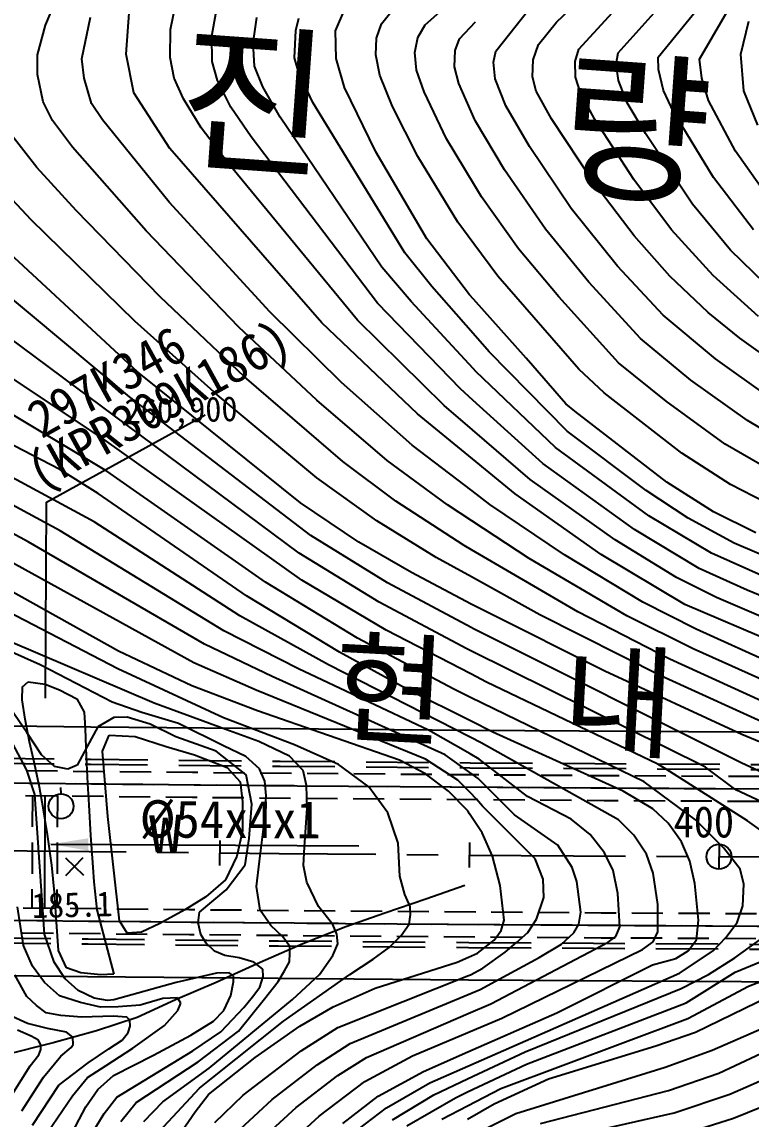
# Model space of a CAD drawing. Header units: millimetres. Extents: x 14950 to 15746, y 1103 to 1809.
# Drawn here: x 15273.9 to 15332.3, y 1444.8 to 1532.7 of the extents above; entities that cross this region are included whole.
import ezdxf
from ezdxf.enums import TextEntityAlignment as Align
from ezdxf.xclip import XClip

# ---------------------------------------------------------------- set-up
doc = ezdxf.new("R2010")
doc.units = ezdxf.units.MM
doc.header["$LTSCALE"] = 10
doc.header["$MEASUREMENT"] = 0
doc.header["$XCLIPFRAME"] = 2
for name, pattern in [('CENTER', [2, 1.25, -0.25, 0.25, -0.25]), ('DASHED', [0.75, 0.5, -0.25]), ('HIDDEN', [0.375, 0.25, -0.125])]:
    doc.linetypes.add(name, pattern=pattern)
doc.layers.add('TZ-BASE', color=253, linetype='Continuous')
doc.layers.add('TZ-CABL', color=4, linetype='Continuous')
doc.styles.add('GR', font='GulimChe.ttf')
doc.styles.add('HANA', font='GulimChe.ttf')
doc.styles.get("Standard").update_dxf_attribs({"font": 'GulimChe.ttf'})
doc.linetypes.add('ZIGZAG', pattern='A,0.0001,-0.2,[131,ltypeshp.shx,S=0.2,R=0,X=-0.2,Y=0],-0.4,[131,ltypeshp.shx,S=0.2,R=180,X=0.2,Y=0],-0.2', length=0.8001)
doc.dimstyles.get("Standard").update_dxf_attribs({"dimtxt": 0.18, "dimasz": 0.18, "dimexe": 0.18, "dimexo": 0.0625, "dimgap": 0.09, "dimtad": 0, "dimtih": 1, "dimtoh": 1, "dimdec": 4, "dimzin": 0, "dimdsep": 46, "dimtxsty": 'Standard', "dimcen": 0.09, "dimadec": 0, "dimazin": 0, "dimtfac": 1, "dimtdec": 4, "dimtofl": 0, "dimtmove": 0, "dimatfit": 3, "dimfxl": 0, "dimtolj": 1, "dimtzin": 0, "dimarcsym": 0})

# ---------------------------------------------------------------- blocks, each defined once
blk = doc.blocks.new('JD-DGDG5SGS')
at = {"layer": 'TZ-BASE'}
for p, q in [((288.709, 58.93, 0.104), (303.935, 75.488, 0.104)), ((286.926, 61.092, -0.896), (297.622, 71.314, -0.896)), ((276.395, 60.873, -3.896), (280.47, 64.491, -3.896)), ((298.376, 58.121, 3.104), (302.179, 64.655, 3.104)), ((291.871, 58.644, 1.104), (296.649, 63.954, 1.104)), ((245.981, 60.859, -12.896), (246.942, 63.136, -12.896)), ((256.007, 60.497, -9.896), (256.433, 62.588, -9.896)), ((252.458, 58.531, -10.896), (252.715, 62.189, -10.896)), ((259.31, 59.969, -8.896), (259.655, 61.908, -8.896)), ((269.209, 60.387, -5.896), (269.953, 62.136, -5.896)), ((272.893, 60.95, -4.896), (273.975, 62.284, -4.896)), ((282.052, 58.763, -1.896), (284.693, 62.104, -1.896)), ((295.068, 58.292, 2.104), (298.142, 62.06, 2.104)), ((245.345, 58.48, -12.896), (245.981, 60.859, -12.896)), ((248.9, 58.16, -11.896), (249.598, 61.485, -11.896)), ((262.614, 59.412, -7.896), (262.926, 61.468, -7.896)), ((266.045, 60.412, -6.896), (266.275, 61.401, -6.896)), ((272.504, 59.797, -4.896), (272.893, 60.95, -4.896)), ((275.803, 59.869, -3.896), (276.395, 60.873, -3.896)), ((279.153, 59.757, -2.896), (280.444, 61.107, -2.896)), ((285.488, 59.31, -0.896), (286.926, 61.092, -0.896)), ((301.686, 58.533, 4.104), (302.317, 61.158, 4.104)), ((255.97, 58.259, -9.896), (256.007, 60.497, -9.896)), ((259.329, 57.946, -8.896), (259.31, 59.969, -8.896)), ((265.943, 58.24, -6.896), (266.045, 60.412, -6.896)), ((269.264, 58.185, -5.896), (269.209, 60.387, -5.896)), ((272.444, 58.459, -4.896), (272.504, 59.797, -4.896)), ((275.582, 58.668, -3.896), (275.803, 59.869, -3.896)), ((262.736, 57.57, -7.896), (262.614, 59.412, -7.896)), ((278.798, 58.812, -2.896), (279.153, 59.757, -2.896)), ((285.061, 58.064, -0.896), (285.488, 59.31, -0.896)), ((288.412, 57.925, 0.104), (288.709, 58.93, 0.104)), ((245.346, 56.887, -12.896), (245.345, 58.48, -12.896)), ((249.095, 56.599, -11.896), (248.9, 58.16, -11.896)), ((253.057, 55.415, -10.896), (252.458, 58.531, -10.896)), ((256.307, 56.603, -9.896), (255.97, 58.259, -9.896)), ((266.283, 57.042, -6.896), (265.943, 58.24, -6.896)), ((269.951, 55.842, -5.896), (269.264, 58.185, -5.896)), ((272.762, 56.837, -4.896), (272.444, 58.459, -4.896)), ((275.709, 57.235, -3.896), (275.582, 58.668, -3.896)), ((278.745, 57.508, -2.896), (278.798, 58.812, -2.896)), ((281.887, 57.89, -1.896), (282.052, 58.763, -1.896)), ((285.002, 56.717, -0.896), (285.061, 58.064, -0.896)), ((291.715, 57.733, 1.104), (291.871, 58.644, 1.104)), ((295.088, 57.297, 2.104), (295.068, 58.292, 2.104)), ((298.553, 56.598, 3.104), (298.376, 58.121, 3.104)), ((301.933, 55.583, 4.104), (301.686, 58.533, 4.104)), ((259.763, 56.403, -8.896), (259.329, 57.946, -8.896)), ((263.387, 55.913, -7.896), (262.736, 57.57, -7.896)), ((276.31, 55.518, -3.896), (275.709, 57.235, -3.896)), ((279.097, 56.166, -2.896), (278.745, 57.508, -2.896)), ((282.007, 56.545, -1.896), (281.887, 57.89, -1.896)), ((288.445, 56.688, 0.104), (288.412, 57.925, 0.104)), ((291.887, 56.403, 1.104), (291.715, 57.733, 1.104)), ((295.494, 55.604, 2.104), (295.088, 57.297, 2.104)), ((245.803, 54.699, -12.896), (245.346, 56.887, -12.896)), ((249.683, 54.574, -11.896), (249.095, 56.599, -11.896)), ((257.033, 54.934, -9.896), (256.307, 56.603, -9.896)), ((260.842, 54.285, -8.896), (259.763, 56.403, -8.896)), ((267.394, 54.658, -6.896), (266.283, 57.042, -6.896)), ((273.785, 54.32, -4.896), (272.762, 56.837, -4.896)), ((282.856, 54.394, -1.896), (282.007, 56.545, -1.896)), ((285.303, 55.557, -0.896), (285.002, 56.717, -0.896)), ((288.849, 55.42, 0.104), (288.445, 56.688, 0.104)), ((292.593, 54.622, 1.104), (291.887, 56.403, 1.104)), ((299.1, 54.813, 3.104), (298.553, 56.598, 3.104)), ((255.951, 50.965, -10.896), (253.057, 55.415, -10.896)), ((264.789, 53.476, -7.896), (263.387, 55.913, -7.896)), ((272.439, 50.711, -5.896), (269.951, 55.842, -5.896)), ((278.118, 51.749, -3.896), (276.31, 55.518, -3.896)), ((280.385, 53.275, -2.896), (279.097, 56.166, -2.896)), ((286.521, 53.355, -0.896), (285.303, 55.557, -0.896)), ((289.986, 53.303, 0.104), (288.849, 55.42, 0.104)), ((296.305, 53.914, 2.104), (295.494, 55.604, 2.104)), ((303.045, 52.828, 4.104), (301.933, 55.583, 4.104)), ((246.535, 53.201, -12.896), (245.803, 54.699, -12.896)), ((250.559, 53.276, -11.896), (249.683, 54.574, -11.896)), ((258.45, 52.615, -9.896), (257.033, 54.934, -9.896)), ((274.764, 42.62, -6.896), (267.394, 54.658, -6.896)), ((294.042, 52.171, 1.104), (292.593, 54.622, 1.104)), ((301.253, 50.752, 3.104), (299.1, 54.813, 3.104)), ((262.466, 51.91, -8.896), (260.842, 54.285, -8.896)), ((275.817, 50.315, -4.896), (273.785, 54.32, -4.896)), ((284.762, 51.126, -1.896), (282.856, 54.394, -1.896)), ((299.499, 48.637, 2.104), (296.305, 53.914, 2.104)), ((248.161, 51.072, -12.896), (246.535, 53.201, -12.896)), ((255.897, 46.673, -11.896), (250.559, 53.276, -11.896)), ((272.942, 41.462, -7.896), (264.789, 53.476, -7.896)), ((280.436, 53.16, -2.896), (280.385, 53.275, -2.896)), ((282.748, 49.245, -2.896), (280.436, 53.16, -2.896)), ((289.9, 48.205, -0.896), (286.521, 53.355, -0.896)), ((293.105, 48.478, 0.104), (289.986, 53.303, 0.104)), ((245.296, 49.433, -13.896), (243.219, 52.119, -13.896)), ((260.615, 49.799, -9.896), (258.45, 52.615, -9.896)), ((272.584, 38.577, -8.896), (262.466, 51.91, -8.896)), ((297.817, 46.499, 1.104), (294.042, 52.171, 1.104)), ((254.049, 44.362, -12.896), (248.161, 51.072, -12.896)), ((280.345, 48.041, -3.896), (278.118, 51.749, -3.896)), ((288.11, 46.17, -1.896), (284.762, 51.126, -1.896)), ((268.125, 37.006, -10.896), (255.951, 50.965, -10.896)), ((276.547, 43.733, -5.896), (272.439, 50.711, -5.896)), ((279.008, 45.076, -4.896), (275.817, 50.315, -4.896)), ((304.647, 45.927, 3.104), (301.253, 50.752, 3.104)), ((248.443, 45.995, -13.896), (245.296, 49.433, -13.896)), ((270.982, 37.201, -9.896), (260.615, 49.799, -9.896)), ((286.036, 44.495, -2.896), (282.748, 49.245, -2.896)), ((296.136, 44.451, 0.104), (293.105, 48.478, 0.104)), ((302.698, 44.441, 2.104), (299.499, 48.637, 2.104)), ((244.827, 45.252, -14.896), (242.173, 48.087, -14.896)), ((280.911, 47.099, -3.896), (280.345, 48.041, -3.896)), ((293.136, 43.958, -0.896), (289.9, 48.205, -0.896)), ((263.956, 37.876, -11.896), (255.897, 46.673, -11.896)), ((283.87, 42.94, -3.896), (280.911, 47.099, -3.896)), ((255.167, 39.088, -13.896), (248.443, 45.995, -13.896)), ((291.822, 41.541, -1.896), (288.11, 46.17, -1.896)), ((300.865, 42.825, 1.104), (297.817, 46.499, 1.104)), ((253.358, 33.069, -15.896), (240.086, 45.355, -15.896)), ((253.15, 37.14, -14.896), (244.827, 45.252, -14.896)), ((280.31, 43.322, -4.896), (279.008, 45.076, -4.896)), ((261.481, 36.66, -12.896), (254.049, 44.362, -12.896)), ((289.504, 40.258, -2.896), (286.036, 44.495, -2.896)), ((295.996, 40.736, -0.896), (293.136, 43.958, -0.896)), ((299.467, 40.785, 0.104), (296.136, 44.451, 0.104)), ((279.963, 39.254, -5.896), (276.547, 43.733, -5.896)), ((282.234, 40.73, -4.896), (280.31, 43.322, -4.896)), ((252.713, 31.062, -16.896), (238.7, 42.774, -16.896)), ((276.927, 39.914, -6.896), (274.764, 42.62, -6.896)), ((287.099, 39.072, -3.896), (283.87, 42.94, -3.896)), ((304.547, 39.235, 1.104), (300.865, 42.825, 1.104)), ((275.274, 38.706, -7.896), (272.942, 41.462, -7.896)), ((295.478, 37.623, -1.896), (291.822, 41.541, -1.896)), ((266.302, 18.546, -17.896), (235.883, 41.171, -17.896)), ((288.715, 33.293, -4.896), (282.234, 40.73, -4.896)), ((299.063, 37.828, -0.896), (295.996, 40.736, -0.896)), ((303.095, 37.499, 0.104), (299.467, 40.785, 0.104)), ((280.255, 36.134, -6.896), (276.927, 39.914, -6.896)), ((293.65, 35.749, -2.896), (289.504, 40.258, -2.896)), ((250.72, 27.635, -18.896), (232.933, 39.463, -18.896)), ((261.933, 32.683, -13.896), (255.167, 39.088, -13.896)), ((280.234, 33.352, -7.896), (275.274, 38.706, -7.896)), ((280.276, 38.903, -5.896), (279.963, 39.254, -5.896)), ((284.496, 34.174, -5.896), (280.276, 38.903, -5.896)), ((291.902, 33.804, -3.896), (287.099, 39.072, -3.896)), ((269.703, 32.226, -11.896), (263.956, 37.876, -11.896)), ((279.241, 31.698, -8.896), (272.584, 38.577, -8.896)), ((301.609, 35.779, -0.896), (299.063, 37.828, -0.896)), ((250.91, 25.119, -19.896), (230.161, 37.514, -19.896)), ((259.731, 31.228, -14.896), (253.15, 37.14, -14.896)), ((275.786, 29.718, -10.896), (268.125, 37.006, -10.896)), ((277.926, 30.383, -9.896), (270.982, 37.201, -9.896)), ((299.655, 34.103, -1.896), (295.478, 37.623, -1.896)), ((247.135, 25.256, -20.896), (226.134, 36.116, -20.896)), ((267.716, 30.791, -12.896), (261.481, 36.66, -12.896)), ((281.532, 34.685, -6.896), (280.255, 36.134, -6.896)), ((297.692, 32.404, -2.896), (293.65, 35.749, -2.896)), ((304.504, 33.716, -0.896), (301.609, 35.779, -0.896)), ((249.885, 21.045, -21.896), (224.286, 34.911, -21.896)), ((287.783, 28.329, -6.896), (281.532, 34.685, -6.896)), ((287.681, 30.505, -5.896), (284.496, 34.174, -5.896)), ((295.698, 30.728, -3.896), (291.902, 33.804, -3.896)), ((303.861, 31.12, -1.896), (299.655, 34.103, -1.896)), ((247.172, 20.331, -22.896), (223.184, 33.312, -22.896)), ((266.408, 22.573, -15.896), (253.358, 33.069, -15.896)), ((269.804, 25.884, -13.896), (261.933, 32.683, -13.896)), ((280.466, 33.102, -7.896), (280.234, 33.352, -7.896)), ((286.834, 27.007, -7.896), (280.466, 33.102, -7.896)), ((290.741, 31.384, -4.896), (288.715, 33.293, -4.896)), ((244.599, 19.443, -23.896), (221.314, 32.132, -23.896)), ((275.37, 27.208, -11.896), (269.703, 32.226, -11.896)), ((280.215, 30.815, -8.896), (279.241, 31.698, -8.896)), ((302.214, 29.161, -2.896), (297.692, 32.404, -2.896)), ((257.874, 9.755, -24.896), (219.546, 30.9, -24.896)), ((267.234, 19.969, -16.896), (252.713, 31.062, -16.896)), ((267.723, 24.585, -14.896), (259.731, 31.228, -14.896)), ((273.348, 25.974, -12.896), (267.716, 30.791, -12.896)), ((285.825, 25.73, -8.896), (280.215, 30.815, -8.896)), ((296.973, 26.556, -4.896), (290.741, 31.384, -4.896)), ((280.197, 28.428, -9.896), (277.926, 30.383, -9.896)), ((288.385, 29.919, -5.896), (287.681, 30.505, -5.896)), ((295.774, 24.233, -5.896), (288.385, 29.919, -5.896)), ((300.436, 27.285, -3.896), (295.698, 30.728, -3.896)), ((280.18, 26.111, -10.896), (275.786, 29.718, -10.896)), ((306.886, 26.406, -2.896), (302.214, 29.161, -2.896)), ((284.816, 24.453, -9.896), (280.197, 28.428, -9.896)), ((294.106, 23.56, -6.896), (287.783, 28.329, -6.896)), ((251.822, 10.694, -25.896), (221.056, 27.881, -25.896)), ((266.526, 16.392, -18.896), (250.72, 27.635, -18.896)), ((304.855, 24.706, -3.896), (300.436, 27.285, -3.896)), ((280.16, 23.546, -11.896), (275.37, 27.208, -11.896)), ((294.324, 21.529, -7.896), (286.834, 27.007, -7.896)), ((300.866, 24.042, -4.896), (296.973, 26.556, -4.896)), ((274.064, 22.703, -13.896), (269.804, 25.884, -13.896)), ((278.191, 22.41, -12.896), (273.348, 25.974, -12.896)), ((283.599, 23.303, -10.896), (280.18, 26.111, -10.896)), ((293.175, 20.437, -8.896), (285.825, 25.73, -8.896)), ((250.196, 23.314, -20.896), (247.135, 25.256, -20.896)), ((263.598, 16.228, -19.896), (250.91, 25.119, -19.896)), ((272.522, 21.126, -14.896), (267.723, 24.585, -14.896)), ((291.619, 19.609, -9.896), (284.816, 24.453, -9.896)), ((299.5, 21.851, -5.896), (295.774, 24.233, -5.896)), ((304.83, 21.999, -4.896), (300.866, 24.042, -4.896)), ((262.096, 15.133, -20.896), (250.196, 23.314, -20.896)), ((281.593, 22.45, -11.896), (280.16, 23.546, -11.896)), ((290.503, 18.431, -10.896), (283.599, 23.303, -10.896)), ((297.467, 21.359, -6.896), (294.106, 23.56, -6.896)), ((271.1, 19.414, -15.896), (266.408, 22.573, -15.896)), ((279.531, 19.145, -13.896), (274.064, 22.703, -13.896)), ((280.142, 21.13, -12.896), (278.191, 22.41, -12.896)), ((287.551, 18.419, -11.896), (281.593, 22.45, -11.896)), ((277.293, 18.194, -14.896), (272.522, 21.126, -14.896)), ((284.743, 18.111, -12.896), (280.142, 21.13, -12.896)), ((299.331, 18.535, -7.896), (294.324, 21.529, -7.896)), ((301.155, 19.343, -6.896), (297.467, 21.359, -6.896)), ((302.879, 20.169, -5.896), (299.5, 21.851, -5.896)), ((260.285, 12.33, -22.896), (247.172, 20.331, -22.896)), ((261.558, 13.533, -21.896), (249.885, 21.045, -21.896)), ((298.36, 17.322, -8.896), (293.175, 20.437, -8.896)), ((258.727, 11.239, -23.896), (244.599, 19.443, -23.896)), ((273.384, 16.165, -16.896), (267.234, 19.969, -16.896)), ((275.3, 17, -15.896), (271.1, 19.414, -15.896)), ((296.527, 16.605, -9.896), (291.619, 19.609, -9.896)), ((305.738, 17.39, -6.896), (301.155, 19.343, -6.896)), ((272.71, 14.616, -17.896), (266.302, 18.546, -17.896)), ((280.124, 18.801, -13.896), (279.531, 19.145, -13.896)), ((288.637, 13.855, -13.896), (280.124, 18.801, -13.896)), ((303.831, 16.529, -7.896), (299.331, 18.535, -7.896)), ((280.108, 16.635, -14.896), (277.293, 18.194, -14.896)), ((292.56, 13.528, -12.896), (284.743, 18.111, -12.896)), ((293.844, 14.612, -11.896), (287.551, 18.419, -11.896)), ((297.213, 14.423, -10.896), (290.503, 18.431, -10.896)), ((280.092, 14.469, -15.896), (275.3, 17, -15.896)), ((302.201, 15.576, -8.896), (298.36, 17.322, -8.896)), ((270.982, 11.732, -19.896), (263.598, 16.228, -19.896)), ((273.272, 12.386, -18.896), (266.526, 16.392, -18.896)), ((280.077, 12.592, -16.896), (273.384, 16.165, -16.896)), ((285.579, 13.606, -14.896), (280.108, 16.635, -14.896)), ((299.736, 14.996, -9.896), (296.527, 16.605, -9.896)), ((269.528, 10.602, -20.896), (262.096, 15.133, -20.896)), ((316.782, 7.676, -9.896), (299.736, 14.996, -9.896)), ((318.366, 8.813, -8.896), (302.201, 15.576, -8.896)), ((279.73, 10.88, -17.896), (272.71, 14.616, -17.896)), ((281.197, 13.885, -15.896), (280.092, 14.469, -15.896)), ((298.098, 12.444, -11.896), (293.844, 14.612, -11.896)), ((307.234, 10.15, -10.896), (297.213, 14.423, -10.896)), ((251.782, 9.288, -26.896), (242.951, 13.872, -26.896)), ((268.657, 9.608, -21.896), (261.558, 13.533, -21.896)), ((290.803, 9.101, -15.896), (281.197, 13.885, -15.896)), ((295.336, 8.682, -14.896), (285.579, 13.606, -14.896)), ((296, 10.055, -13.896), (288.637, 13.855, -13.896)), ((297.867, 10.873, -12.896), (292.56, 13.528, -12.896)), ((266.242, 9.275, -22.896), (260.285, 12.33, -22.896)), ((280.049, 8.869, -18.896), (273.272, 12.386, -18.896)), ((280.261, 12.494, -16.896), (280.077, 12.592, -16.896)), ((301.709, 1.755, -16.896), (280.261, 12.494, -16.896)), ((316.213, 4.253, -11.896), (298.098, 12.444, -11.896)), ((254.697, 6.515, -27.896), (243.189, 11.447, -27.896)), ((278.705, 7.637, -19.896), (270.982, 11.732, -19.896)), ((245.547, 9.608, -28.896), (241.649, 11.35, -28.896)), ((257.717, 7.918, -25.896), (251.822, 10.694, -25.896)), ((264.14, 8.654, -23.896), (258.727, 11.239, -23.896)), ((275.08, 7.571, -20.896), (269.528, 10.602, -20.896)), ((280.063, 10.715, -17.896), (279.73, 10.88, -17.896)), ((298.867, 1.393, -17.896), (280.063, 10.715, -17.896)), ((315.796, 2.815, -12.896), (297.867, 10.873, -12.896)), ((262.869, 7.57, -24.896), (257.874, 9.755, -24.896)), ((316.632, 0.636, -13.896), (296, 10.055, -13.896)), ((251.315, 6.609, -28.896), (245.547, 9.608, -28.896)), ((260.241, 5.348, -26.896), (251.782, 9.288, -26.896)), ((276.665, 4.372, -22.896), (266.242, 9.275, -22.896)), ((280.011, 3.808, -21.896), (268.657, 9.608, -21.896)), ((281.315, 8.212, -18.896), (280.049, 8.869, -18.896)), ((301.78, 4.015, -15.896), (290.803, 9.101, -15.896)), ((244.154, 7.837, -30.723), (244.609, 8.246, -30.723)), ((244.609, 8.246, -30.723), (245.947, 8.037, -30.723)), ((245.947, 8.037, -30.723), (247.111, 7.593, -30.723)), ((262.968, 5.898, -25.896), (257.717, 7.918, -25.896)), ((278.007, 2.379, -23.896), (264.14, 8.654, -23.896)), ((295.04, 1.645, -18.896), (281.315, 8.212, -18.896)), ((316.215, -0.83, -14.896), (295.336, 8.682, -14.896)), ((244.12, 6.788, -30.723), (244.154, 7.837, -30.723)), ((247.111, 7.593, -30.723), (248.507, 6.885, -30.723)), ((276.438, 2.041, -24.896), (262.869, 7.57, -24.896)), ((280.021, 5.104, -20.896), (275.08, 7.571, -20.896)), ((280.035, 6.991, -19.896), (278.705, 7.637, -19.896)), ((244.346, 5.252, -30.723), (244.12, 6.788, -30.723)), ((248.507, 6.885, -30.723), (249.097, 5.797, -30.723)), ((253.707, 5.779, -28.896), (251.315, 6.609, -28.896)), ((260.442, 4.404, -27.896), (254.697, 6.515, -27.896)), ((293.947, 0.227, -19.896), (280.035, 6.991, -19.896)), ((244.496, 4.187, -29.896), (243.204, 6.052, -29.896)), ((249.097, 5.797, -30.723), (249.166, 4.487, -30.723)), ((251.464, 5.367, -29.896), (250.178, 4.624, -29.896)), ((252.531, 5.394, -29.896), (251.464, 5.367, -29.896)), ((254.383, 4.847, -29.896), (252.531, 5.394, -29.896)), ((256.635, 4.903, -28.896), (253.707, 5.779, -28.896)), ((265.929, 3.176, -26.896), (260.241, 5.348, -26.896)), ((274.345, 1.971, -25.896), (262.968, 5.898, -25.896)), ((244.692, 3.417, -30.723), (244.346, 5.252, -30.723)), ((249.166, 4.487, -30.723), (249.239, 2.22, -30.723)), ((250.178, 4.624, -29.896), (249.327, 3.061, -29.896)), ((256.424, 3.83, -29.896), (254.383, 4.847, -29.896)), ((260.238, 3.095, -28.896), (256.635, 4.903, -28.896)), ((263.075, 3.461, -27.896), (260.442, 4.404, -27.896)), ((281.83, 4.2, -20.896), (280.021, 5.104, -20.896)), ((244.481, 1.146, -30.896), (242.884, 4.174, -30.896)), ((245.667, 2.378, -29.896), (244.496, 4.187, -29.896)), ((250.563, 2.692, -31.423), (251.082, 3.965, -31.423)), ((251.082, 3.965, -31.423), (253.16, 3.841, -31.423)), ((253.16, 3.841, -31.423), (255.658, 3.061, -31.423)), ((259.653, 2.676, -29.896), (256.424, 3.83, -29.896)), ((280.001, 2.458, -22.896), (276.665, 4.372, -22.896)), ((280.889, 3.359, -21.896), (280.011, 3.808, -21.896)), ((292.262, -0.515, -20.896), (281.83, 4.2, -20.896)), ((315.001, -1.582, -15.896), (301.78, 4.015, -15.896)), ((245.096, 1.691, -30.723), (244.692, 3.417, -30.723)), ((249.327, 3.061, -29.896), (248.534, 1.56, -29.896)), ((250.981, -2.553, -31.423), (250.563, 2.692, -31.423)), ((255.658, 3.061, -31.423), (257.92, 2.379, -31.423)), ((262.056, 0.773, -29.896), (259.653, 2.676, -29.896)), ((262.038, 2.25, -28.896), (260.238, 3.095, -28.896)), ((265.536, 2.277, -27.896), (263.075, 3.461, -27.896)), ((269.466, 1.604, -26.896), (265.929, 3.176, -26.896)), ((291.896, -2.825, -21.896), (280.889, 3.359, -21.896)), ((246.698, 1.455, -29.896), (245.667, 2.378, -29.896)), ((249.239, 2.22, -30.723), (249.355, 0.098, -30.723)), ((257.92, 2.379, -31.423), (260.54, 1.373, -31.423)), ((263.129, 1.269, -28.896), (262.038, 2.25, -28.896)), ((266.632, 1.119, -27.896), (265.536, 2.277, -27.896)), ((276.437, 0.85, -25.896), (274.345, 1.971, -25.896)), ((279.02, 0.344, -24.896), (276.438, 2.041, -24.896)), ((279.989, 0.965, -23.896), (278.007, 2.379, -23.896)), ((280.718, 2.046, -22.896), (280.001, 2.458, -22.896)), ((284.602, -0.956, -22.896), (280.718, 2.046, -22.896)), ((245.122, -0.806, -30.896), (244.481, 1.146, -30.896)), ((245.495, -0.201, -30.723), (245.096, 1.691, -30.723)), ((247.771, 1.244, -29.896), (246.698, 1.455, -29.896)), ((248.534, 1.56, -29.896), (247.771, 1.244, -29.896)), ((260.54, 1.373, -31.423), (261.571, 0.215, -31.423)), ((263.569, 0.272, -28.896), (263.129, 1.269, -28.896)), ((266.898, -0.061, -27.896), (266.632, 1.119, -27.896)), ((271.883, -0.174, -26.896), (269.466, 1.604, -26.896)), ((280.651, 0.493, -23.896), (279.989, 0.965, -23.896)), ((295.704, 1.228, -18.896), (295.04, 1.645, -18.896)), ((302.225, -2.89, -18.896), (295.704, 1.228, -18.896)), ((301.282, -0.426, -17.896), (298.867, 1.393, -17.896)), ((311.922, -2.979, -16.896), (301.709, 1.755, -16.896)), ((249.355, 0.098, -30.723), (249.464, -1.619, -30.723)), ((261.571, 0.215, -31.423), (261.776, -1.375, -31.423)), ((262.507, -1.571, -29.896), (262.056, 0.773, -29.896)), ((263.658, -0.912, -28.896), (263.569, 0.272, -28.896)), ((278.279, -0.539, -25.896), (276.437, 0.85, -25.896)), ((279.977, -0.617, -24.896), (279.02, 0.344, -24.896)), ((283.558, -2.417, -23.896), (280.651, 0.493, -23.896)), ((298.056, -2.81, -19.896), (293.947, 0.227, -19.896)), ((245.897, -11.983, -30.896), (245.122, -0.806, -30.896)), ((245.81, -1.851, -30.723), (245.495, -0.201, -30.723)), ((247.196, -0.24, -47.568), (247.209, -0.739, -47.568)), ((266.944, -1.897, -27.896), (266.898, -0.061, -27.896)), ((273.417, -2.271, -26.896), (271.883, -0.174, -26.896)), ((279.816, -2.111, -25.896), (278.279, -0.539, -25.896)), ((280.526, -1.168, -24.896), (279.977, -0.617, -24.896)), ((294.631, -1.935, -20.896), (292.262, -0.515, -20.896)), ((307.922, -3.511, -17.896), (301.282, -0.426, -17.896)), ((249.464, -1.619, -30.723), (249.587, -4.073, -30.723)), ((261.776, -1.375, -31.423), (261.756, -3.695, -31.423)), ((262.313, -4.323, -29.896), (262.507, -1.571, -29.896)), ((263.579, -2.514, -28.896), (263.658, -0.912, -28.896)), ((281.005, -1.727, -24.896), (280.526, -1.168, -24.896)), ((283.949, -4.691, -24.896), (281.005, -1.727, -24.896)), ((288.101, -2.771, -22.896), (284.602, -0.956, -22.896)), ((246.145, -3.998, -30.723), (245.81, -1.851, -30.723)), ((251.925, -10.909, -31.423), (250.981, -2.553, -31.423)), ((263.135, -6.142, -28.896), (263.579, -2.514, -28.896)), ((266.724, -4.986, -27.896), (266.944, -1.897, -27.896)), ((274.248, -4.681, -26.896), (273.417, -2.271, -26.896)), ((279.964, -2.338, -25.896), (279.816, -2.111, -25.896)), ((280.97, -3.867, -25.896), (279.964, -2.338, -25.896)), ((287.02, -4.848, -23.896), (283.558, -2.417, -23.896)), ((295.881, -3.083, -20.896), (294.631, -1.935, -20.896)), ((289.619, -3.997, -22.896), (288.101, -2.771, -22.896)), ((293.111, -4.043, -21.896), (291.896, -2.825, -21.896)), ((296.942, -4.594, -20.896), (295.881, -3.083, -20.896)), ((300.318, -5.082, -19.896), (298.056, -2.81, -19.896)), ((304.533, -4.548, -18.896), (302.225, -2.89, -18.896)), ((246.489, -6.459, -30.723), (246.145, -3.998, -30.723)), ((249.587, -4.073, -30.723), (249.78, -6.621, -30.723)), ((261.756, -3.695, -31.423), (261.322, -5.726, -31.423)), ((261.973, -6.425, -29.896), (262.313, -4.323, -29.896)), ((281.796, -5.739, -25.896), (280.97, -3.867, -25.896)), ((290.764, -5.472, -22.896), (289.619, -3.997, -22.896)), ((294.127, -5.569, -21.896), (293.111, -4.043, -21.896)), ((259.95, -4.473, -215.896), (259.931, -6.473, -215.896)), ((266.642, -6.47, -27.896), (266.724, -4.986, -27.896)), ((274.373, -7.346, -26.896), (274.248, -4.681, -26.896)), ((279.947, -4.644, -215.896), (279.932, -6.644, -215.896)), ((279.947, -4.644, -215.896), (279.932, -6.644, -215.896)), ((285.205, -5.946, -24.896), (283.949, -4.691, -24.896)), ((288.174, -6.64, -23.896), (287.02, -4.848, -23.896)), ((297.616, -6.132, -20.896), (296.942, -4.594, -20.896)), ((299.945, -4.776, -215.896), (299.933, -6.776, -215.896)), ((301.647, -6.764, -19.896), (300.318, -5.082, -19.896)), ((247.585, -5.866, -30.815), (249.034, -7.245, -30.815)), ((247.62, -7.28, -30.815), (248.999, -5.831, -30.815)), ((261.322, -5.726, -31.423), (260.413, -7.63, -31.423)), ((262.889, -8.164, -28.896), (263.135, -6.142, -28.896)), ((282.421, -8.077, -25.896), (281.796, -5.739, -25.896)), ((285.858, -7.584, -24.896), (285.205, -5.946, -24.896)), ((291.466, -6.869, -22.896), (290.764, -5.472, -22.896)), ((294.666, -7.089, -21.896), (294.127, -5.569, -21.896)), ((298.007, -7.93, -20.896), (297.616, -6.132, -20.896)), ((246.712, -8.658, -30.723), (246.489, -6.459, -30.723)), ((249.78, -6.621, -30.723), (249.872, -7.785, -30.723)), ((260.452, -8.425, -29.896), (261.973, -6.425, -29.896)), ((266.913, -7.827, -27.896), (266.642, -6.47, -27.896)), ((288.558, -7.775, -23.896), (288.174, -6.64, -23.896)), ((291.831, -8.726, -22.896), (291.466, -6.869, -22.896)), ((301.922, -7.983, -19.896), (301.647, -6.764, -19.896)), ((249.872, -7.785, -30.723), (250.111, -10.04, -30.723)), ((260.413, -7.63, -31.423), (258.839, -8.979, -31.423)), ((267.85, -9.76, -27.896), (266.913, -7.827, -27.896)), ((274.765, -8.818, -26.896), (274.373, -7.346, -26.896)), ((285.895, -9.054, -24.896), (285.858, -7.584, -24.896)), ((288.879, -10.234, -23.896), (288.558, -7.775, -23.896)), ((295.048, -9.603, -21.896), (294.666, -7.089, -21.896)), ((246.857, -11.002, -30.723), (246.712, -8.658, -30.723)), ((258.314, -10.234, -29.896), (260.452, -8.425, -29.896)), ((263.173, -10.054, -28.896), (262.889, -8.164, -28.896)), ((279.591, -8.088, -215.896), (276.461, -9.184, -215.896)), ((282.739, -10.87, -25.896), (282.421, -8.077, -25.896)), ((291.999, -11.385, -22.896), (291.831, -8.726, -22.896)), ((298.304, -10.875, -20.896), (298.007, -7.93, -20.896)), ((301.842, -9.7, -19.896), (301.922, -7.983, -19.896)), ((258.839, -8.979, -31.423), (257.147, -10.047, -31.423)), ((276.461, -9.184, -215.896), (273.164, -10.311, -215.896)), ((275.204, -9.756, -26.896), (274.765, -8.818, -26.896)), ((285.325, -10.783, -24.896), (285.895, -9.054, -24.896)), ((295.049, -11.788, -21.896), (295.048, -9.603, -21.896)), ((244.236, -12.885, -31.896), (243.741, -9.801, -31.896)), ((250.111, -10.04, -30.723), (251.473, -15.185, -30.723)), ((257.147, -10.047, -31.423), (255.141, -11.142, -31.423)), ((258.216, -11.066, -29.896), (258.314, -10.234, -29.896)), ((264.033, -11.278, -28.896), (263.173, -10.054, -28.896)), ((269.013, -11.214, -27.896), (267.85, -9.76, -27.896)), ((273.164, -10.311, -215.896), (270.053, -11.388, -215.896)), ((275.12, -11.181, -26.896), (275.22, -10.408, -26.896)), ((275.22, -10.408, -26.896), (275.204, -9.756, -26.896)), ((288.703, -11.195, -23.896), (288.879, -10.234, -23.896)), ((301.386, -11.059, -19.896), (301.842, -9.7, -19.896)), ((247.022, -13.291, -30.723), (246.857, -11.002, -30.723)), ((252.537, -11.905, -31.423), (251.925, -10.909, -31.423)), ((255.141, -11.142, -31.423), (253.664, -11.813, -31.423)), ((258.418, -12.01, -29.896), (258.216, -11.066, -29.896)), ((265.005, -12.202, -28.896), (264.033, -11.278, -28.896)), ((270.053, -11.388, -215.896), (266.6, -12.749, -215.896)), ((269.328, -11.977, -27.896), (269.013, -11.214, -27.896)), ((274.49, -12.086, -26.896), (275.12, -11.181, -26.896)), ((282.495, -11.698, -25.896), (282.739, -10.87, -25.896)), ((284.616, -11.842, -24.896), (285.325, -10.783, -24.896)), ((288.311, -11.887, -23.896), (288.703, -11.195, -23.896)), ((291.681, -12.166, -22.896), (291.999, -11.385, -22.896)), ((298.141, -12.442, -20.896), (298.304, -10.875, -20.896)), ((300.496, -12.245, -19.896), (301.386, -11.059, -19.896)), ((246.684, -14.234, -30.896), (245.897, -11.983, -30.896)), ((253.664, -11.813, -31.423), (252.537, -11.905, -31.423)), ((258.85, -12.711, -29.896), (258.418, -12.01, -29.896)), ((265.558, -12.959, -28.896), (265.005, -12.202, -28.896)), ((269.407, -12.746, -27.896), (269.328, -11.977, -27.896)), ((273.506, -13.059, -26.896), (274.49, -12.086, -26.896)), ((281.923, -12.472, -25.896), (282.495, -11.698, -25.896)), ((283.717, -12.661, -24.896), (284.616, -11.842, -24.896)), ((287.333, -12.775, -23.896), (288.311, -11.887, -23.896)), ((291.066, -12.62, -22.896), (291.681, -12.166, -22.896)), ((294.662, -12.598, -21.896), (295.049, -11.788, -21.896)), ((299.481, -13.311, -19.896), (300.496, -12.245, -19.896)), ((301.21, -13.881, -18.896), (303.498, -12.232, -18.896)), ((301.235, -15.015, -17.896), (308.024, -12.236, -17.896)), ((244.946, -14.54, -31.896), (244.236, -12.885, -31.896)), ((259.518, -13.346, -29.896), (258.85, -12.711, -29.896)), ((266.6, -12.749, -215.896), (263.181, -14.259, -215.896)), ((265.571, -13.493, -28.896), (265.558, -12.959, -28.896)), ((269.015, -13.704, -27.896), (269.407, -12.746, -27.896)), ((272.225, -13.98, -26.896), (273.506, -13.059, -26.896)), ((280.593, -13.517, -25.896), (281.923, -12.472, -25.896)), ((281.665, -17.57, -22.896), (291.066, -12.62, -22.896)), ((282.817, -13.418, -24.896), (283.717, -12.661, -24.896)), ((285.541, -13.865, -23.896), (287.333, -12.775, -23.896)), ((293.804, -13.221, -21.896), (294.662, -12.598, -21.896)), ((297.474, -13.313, -20.896), (298.141, -12.442, -20.896)), ((302.292, -16.148, -16.896), (311.032, -12.784, -16.896)), ((247.677, -14.675, -30.723), (247.022, -13.291, -30.723)), ((260.357, -13.681, -29.896), (259.518, -13.346, -29.896)), ((261.489, -13.89, -29.896), (260.357, -13.681, -29.896)), ((262.683, -14.217, -29.896), (261.489, -13.89, -29.896)), ((265.529, -14.205, -28.896), (265.571, -13.493, -28.896)), ((267.926, -15.213, -27.896), (269.015, -13.704, -27.896)), ((270.357, -15.212, -26.896), (272.225, -13.98, -26.896)), ((278.973, -14.214, -25.896), (279.878, -13.825, -25.896)), ((279.878, -13.825, -25.896), (280.593, -13.517, -25.896)), ((281.017, -14.701, -24.896), (282.817, -13.418, -24.896)), ((282.339, -15.592, -23.896), (285.541, -13.865, -23.896)), ((282.548, -18.701, -21.896), (293.804, -13.221, -21.896)), ((294.626, -14.45, -20.896), (296.481, -13.936, -20.896)), ((296.481, -13.936, -20.896), (297.474, -13.313, -20.896)), ((296.781, -15.1, -19.896), (299.481, -13.311, -19.896)), ((299.099, -15.22, -18.896), (301.21, -13.881, -18.896)), ((245.899, -15.855, -31.896), (244.946, -14.54, -31.896)), ((247.561, -15.55, -30.896), (246.684, -14.234, -30.896)), ((248.806, -15.081, -30.723), (247.677, -14.675, -30.723)), ((263.181, -14.259, -215.896), (259.648, -15.857, -215.896)), ((263.409, -14.791, -29.896), (262.683, -14.217, -29.896)), ((263.423, -15.384, -29.896), (263.409, -14.791, -29.896)), ((264.619, -15.769, -28.896), (265.132, -14.927, -28.896)), ((265.132, -14.927, -28.896), (265.529, -14.205, -28.896)), ((272.401, -16.309, -25.896), (278.973, -14.214, -25.896)), ((280.022, -15.245, -24.896), (281.017, -14.701, -24.896)), ((286.941, -18.299, -20.896), (294.626, -14.45, -20.896)), ((299.397, -21.278, -14.896), (314.171, -14.832, -14.896)), ((244.504, -16.978, -32.896), (243.541, -15.245, -32.896)), ((248.609, -16.502, -30.896), (247.561, -15.55, -30.896)), ((250.421, -15.244, -30.723), (248.806, -15.081, -30.723)), ((251.473, -15.185, -30.723), (250.421, -15.244, -30.723)), ((259.689, -15.095, -30.896), (256.444, -15.845, -30.896)), ((260.693, -15.071, -30.896), (259.689, -15.095, -30.896)), ((261.034, -15.313, -30.896), (260.693, -15.071, -30.896)), ((260.822, -16.908, -30.896), (261.046, -15.815, -30.896)), ((261.046, -15.815, -30.896), (261.034, -15.313, -30.896)), ((263.148, -16.221, -29.896), (263.423, -15.384, -29.896)), ((263.527, -17.16, -28.896), (264.619, -15.769, -28.896)), ((265.054, -18.96, -26.896), (270.357, -15.212, -26.896)), ((265.782, -17.223, -27.896), (267.926, -15.213, -27.896)), ((269.404, -19.453, -24.896), (279.866, -15.307, -24.896)), ((279.812, -22.558, -19.896), (296.781, -15.1, -19.896)), ((279.866, -15.307, -24.896), (280.022, -15.245, -24.896)), ((280.818, -16.421, -23.896), (282.339, -15.592, -23.896)), ((296.917, -16.344, -18.896), (299.099, -15.22, -18.896)), ((297.317, -17.481, -17.896), (301.235, -15.015, -17.896)), ((247.097, -16.914, -31.896), (245.899, -15.855, -31.896)), ((249.877, -17.108, -30.896), (248.609, -16.502, -30.896)), ((256.444, -15.845, -30.896), (251.465, -17.232, -30.896)), ((259.648, -15.857, -215.896), (256.397, -17.243, -215.896)), ((262.574, -17.006, -29.896), (263.148, -16.221, -29.896)), ((269.022, -17.815, -25.896), (272.401, -16.309, -25.896)), ((279.855, -16.82, -23.896), (280.818, -16.421, -23.896)), ((284.42, -21.423, -18.896), (296.917, -16.344, -18.896)), ((297.435, -18.734, -16.896), (302.292, -16.148, -16.896)), ((299.919, -23.118, -13.896), (314.598, -16.21, -13.896)), ((245.276, -17.712, -32.896), (244.504, -16.978, -32.896)), ((248.784, -17.457, -31.896), (247.097, -16.914, -31.896)), ((250.384, -17.836, -31.896), (248.784, -17.457, -31.896)), ((250.947, -17.291, -30.896), (249.877, -17.108, -30.896)), ((251.465, -17.232, -30.896), (250.947, -17.291, -30.896)), ((256.397, -17.243, -215.896), (253.33, -18.654, -215.896)), ((255.388, -17.126, -31.896), (253.56, -17.674, -31.896)), ((256.559, -17.097, -31.896), (255.388, -17.126, -31.896)), ((256.82, -17.509, -31.896), (256.559, -17.097, -31.896)), ((256.583, -18.101, -31.896), (256.82, -17.509, -31.896)), ((259.097, -22.724, -27.896), (265.782, -17.223, -27.896)), ((260.266, -18.093, -30.896), (260.822, -16.908, -30.896)), ((261.456, -19.761, -28.896), (263.527, -17.16, -28.896)), ((261.883, -17.853, -29.896), (262.574, -17.006, -29.896)), ((270.388, -20.738, -23.896), (279.855, -16.82, -23.896)), ((279.843, -18.353, -22.896), (281.665, -17.57, -22.896)), ((284.515, -22.389, -17.896), (297.317, -17.481, -17.896)), ((298.059, -19.826, -15.896), (303.936, -16.983, -15.896)), ((244.558, -19.152, -33.896), (243.034, -18.437, -33.896)), ((246.043, -18.278, -32.896), (245.276, -17.712, -32.896)), ((247.22, -18.5, -32.896), (246.043, -18.278, -32.896)), ((251.806, -17.801, -31.896), (250.384, -17.836, -31.896)), ((253.56, -17.674, -31.896), (251.806, -17.801, -31.896)), ((255.525, -19.298, -31.896), (256.583, -18.101, -31.896)), ((259.45, -18.95, -30.896), (260.266, -18.093, -30.896)), ((260.959, -18.824, -29.896), (261.883, -17.853, -29.896)), ((266.374, -19.361, -25.896), (269.022, -17.815, -25.896)), ((271.699, -21.852, -22.896), (279.843, -18.353, -22.896)), ((279.82, -21.423, -20.896), (286.941, -18.299, -20.896)), ((246.158, -19.531, -33.896), (244.558, -19.152, -33.896)), ((248.897, -18.626, -32.896), (247.22, -18.5, -32.896)), ((251.406, -18.564, -32.896), (248.897, -18.626, -32.896)), ((253.33, -18.654, -215.896), (250.073, -19.727, -215.896)), ((252.496, -18.621, -32.896), (251.406, -18.564, -32.896)), ((252.753, -18.865, -32.896), (252.496, -18.621, -32.896)), ((252.765, -19.367, -32.896), (252.753, -18.865, -32.896)), ((252.976, -21.119, -31.896), (255.525, -19.298, -31.896)), ((257.637, -20.083, -30.896), (259.45, -18.95, -30.896)), ((259.395, -23.455, -26.896), (265.054, -18.96, -26.896)), ((260.034, -19.796, -29.896), (260.959, -18.824, -29.896)), ((279.832, -19.852, -21.896), (282.548, -18.701, -21.896)), ((282.459, -24.344, -16.896), (297.435, -18.734, -16.896)), ((244.834, -20.149, -34.896), (243.734, -19.674, -34.896)), ((245.428, -20.469, -34.896), (244.834, -20.149, -34.896)), ((247.671, -19.828, -33.896), (246.158, -19.531, -33.896)), ((250.073, -19.727, -215.896), (246.598, -20.682, -215.896)), ((248.184, -20.233, -33.896), (247.671, -19.828, -33.896)), ((252.123, -20.471, -32.896), (252.61, -19.873, -32.896)), ((252.61, -19.873, -32.896), (252.765, -19.367, -32.896)), ((254.63, -21.685, -30.896), (257.637, -20.083, -30.896)), ((257.788, -21.327, -29.896), (260.034, -19.796, -29.896)), ((258.206, -22.222, -28.896), (261.456, -19.761, -28.896)), ((262.775, -21.86, -25.896), (266.374, -19.361, -25.896)), ((266.477, -21.319, -24.896), (269.404, -19.453, -24.896)), ((275.4, -21.731, -21.896), (279.832, -19.852, -21.896)), ((294.886, -20.925, -15.896), (298.059, -19.826, -15.896)), ((246.598, -20.682, -215.896), (242.678, -21.678, -215.896)), ((245.605, -20.883, -34.896), (245.428, -20.469, -34.896)), ((245.614, -21.218, -34.896), (245.605, -20.883, -34.896)), ((247.217, -21.763, -33.896), (248.037, -21.074, -33.896)), ((248.037, -21.074, -33.896), (248.198, -20.819, -33.896)), ((248.198, -20.819, -33.896), (248.184, -20.233, -33.896)), ((251.052, -21.166, -32.896), (252.123, -20.471, -32.896)), ((267.75, -22.455, -23.896), (270.388, -20.738, -23.896)), ((286.279, -23.571, -15.896), (294.886, -20.925, -15.896)), ((244.755, -22.546, -34.896), (245.457, -21.64, -34.896)), ((245.457, -21.64, -34.896), (245.614, -21.218, -34.896)), ((245.834, -23.435, -33.896), (247.217, -21.763, -33.896)), ((249.406, -22.295, -32.896), (251.052, -21.166, -32.896)), ((250.834, -22.511, -31.896), (252.976, -21.119, -31.896)), ((251.429, -23.308, -30.896), (254.63, -21.685, -30.896)), ((251.695, -25.037, -29.896), (257.788, -21.327, -29.896)), ((259.05, -24.838, -25.896), (262.775, -21.86, -25.896)), ((261.816, -24.889, -24.896), (266.477, -21.319, -24.896)), ((269.417, -23.301, -22.896), (271.699, -21.852, -22.896)), ((271.559, -23.791, -21.896), (275.4, -21.731, -21.896)), ((276.263, -22.984, -20.896), (279.82, -21.423, -20.896)), ((279.804, -23.586, -18.896), (284.42, -21.423, -18.896)), ((295.617, -22.643, -14.896), (299.397, -21.278, -14.896)), ((243.173, -25.045, -34.896), (244.755, -22.546, -34.896)), ((247.068, -24.076, -32.896), (249.406, -22.295, -32.896)), ((249.352, -23.468, -31.896), (250.834, -22.511, -31.896)), ((253.262, -25.483, -28.896), (258.206, -22.222, -28.896)), ((255.388, -25.414, -27.896), (259.097, -22.724, -27.896)), ((264.151, -25.226, -23.896), (267.75, -22.455, -23.896)), ((276.762, -23.898, -19.896), (279.812, -22.558, -19.896)), ((279.796, -24.624, -17.896), (284.515, -22.389, -17.896)), ((283.673, -26.339, -14.896), (295.617, -22.643, -14.896)), ((244.079, -26.139, -33.896), (245.834, -23.435, -33.896)), ((248.152, -24.949, -31.896), (249.352, -23.468, -31.896)), ((250.168, -24.441, -30.896), (251.429, -23.308, -30.896)), ((258.33, -24.32, -26.896), (259.395, -23.455, -26.896)), ((266.08, -25.874, -22.896), (269.417, -23.301, -22.896)), ((272.649, -24.967, -20.896), (276.263, -22.984, -20.896)), ((277.091, -24.857, -18.896), (279.804, -23.586, -18.896)), ((281.921, -25.584, -15.896), (286.279, -23.571, -15.896)), ((295.898, -24.503, -13.896), (299.919, -23.118, -13.896)), ((300.796, -24.814, -12.896), (304.457, -23.197, -12.896)), ((244.933, -27.286, -32.896), (247.068, -24.076, -32.896)), ((249.213, -25.822, -30.896), (250.168, -24.441, -30.896)), ((255.113, -27.778, -26.896), (258.33, -24.32, -26.896)), ((267.922, -26.564, -21.896), (271.559, -23.791, -21.896)), ((273.299, -25.892, -19.896), (276.762, -23.898, -19.896)), ((279.788, -25.734, -16.896), (282.459, -24.344, -16.896)), ((285.641, -27.153, -13.896), (295.898, -24.503, -13.896)), ((245.753, -28.464, -31.896), (248.152, -24.949, -31.896)), ((250.69, -26.343, -29.896), (251.695, -25.037, -29.896)), ((252.031, -27.002, -28.896), (253.262, -25.483, -28.896)), ((253.864, -26.993, -27.896), (255.388, -25.414, -27.896)), ((257.964, -26.229, -25.896), (259.05, -24.838, -25.896)), ((259.56, -27.08, -24.896), (261.816, -24.889, -24.896)), ((260.861, -28.262, -23.896), (264.151, -25.226, -23.896)), ((269.799, -27.153, -20.896), (272.649, -24.967, -20.896)), ((273.784, -26.849, -18.896), (277.091, -24.857, -18.896)), ((274.93, -27.352, -17.896), (278.822, -25.085, -17.896)), ((278.822, -25.085, -17.896), (279.796, -24.624, -17.896)), ((296.361, -26.309, -12.896), (300.796, -24.814, -12.896)), ((301.104, -26.724, -11.896), (304.59, -25.297, -11.896)), ((247.849, -28.403, -30.896), (249.213, -25.822, -30.896)), ((248.801, -29.451, -29.896), (250.69, -26.343, -29.896)), ((253.349, -32.933, -25.896), (257.964, -26.229, -25.896)), ((262.227, -29.382, -22.896), (266.08, -25.874, -22.896)), ((270.49, -28.03, -19.896), (273.299, -25.892, -19.896)), ((277.724, -26.807, -16.896), (279.788, -25.734, -16.896)), ((279.78, -26.797, -15.896), (281.921, -25.584, -15.896)), ((280.768, -27.8, -14.896), (283.673, -26.339, -14.896)), ((285.246, -28.816, -12.896), (296.361, -26.309, -12.896)), ((263.76, -30.347, -21.896), (267.922, -26.564, -21.896)), ((296.457, -28.192, -11.896), (301.104, -26.724, -11.896))]:
    blk.add_line(p, q, dxfattribs=at)
at = {"layer": 'TZ-BASE', "linetype": 'CENTER', "elevation": -215.896, "flags": 128}
blk.add_lwpolyline([(0, 0), (219.044, -4.999, 0.001522), (279.939, -5.644, 0.0105), (699.871, 0)], format="xyb", dxfattribs=at)
at = {"layer": 'TZ-BASE'}
for centre in [(247.233, -1.739, -47.568), (299.939, -5.776, -215.896)]:
    blk.add_circle(centre, 1, dxfattribs=at)
for radius, start, end in [(9990, 269.5668671, 271.9757001), (9990, 269.5668671, 271.9757001), (9990, 269.218204, 269.5668671), (9990, 269.218204, 269.5668671), (10010, 269.5668671, 271.9708844), (10010, 269.5668671, 271.9708844), (10010, 269.2176787, 269.5668671), (10010, 269.2176787, 269.5668671)]:
    blk.add_arc((355.535, 9994.07, -215.896), radius, start, end, dxfattribs=at)
at = {"layer": 'TZ-BASE', "linetype": 'DASHED'}
for radius, start, end in [(9992.6, 269.5668671, 271.975073), (9993, 269.5668671, 271.9749765), (9993, 269.2181251, 269.5668671), (9992.6, 269.2181356, 269.5668671), (10007, 269.5668671, 271.9716055), (10007.4, 269.5668671, 271.9715094), (10007, 269.2177574, 269.5668671), (10007.4, 269.2177469, 269.5668671)]:
    blk.add_arc((355.535, 9994.07, -215.896), radius, start, end, dxfattribs=at)
at = {"layer": 'TZ-BASE', "style": 'HANA'}
for s, height, rotation, p in [('진   량   면', 9.6, 355.88994, (256.312, 50.413, -215.896)), ('260,900', 2, 1.41947, (252.35, 28.905, -215.896)), ('현  내  리', 7.2, 356.92294, (268.9, 4.284, -215.896)), ('400', 2.5, 359.68146, (296.294, -4.216, -215.896)), ('w', 4, 1.41947, (254.357, -5.436, -65.896)), ('185.1', 2, 1.41947, (244.915, -10.695, -30.815))]:
    blk.add_text(s, height=height, rotation=rotation, dxfattribs=at).set_placement(p)

msp = doc.modelspace()

# ---------------------------------------------------------------- linework, layer by layer
at = {"layer": 'TZ-BASE', "elevation": -215.896, "flags": 128}
msp.add_lwpolyline([(15275.796, 1478.501), (15275.883, 1494.204), (15288.582, 1501.22)], dxfattribs=at)
at = {"layer": 'TZ-CABL', "linetype": 'HIDDEN'}
for points in [[(15056.806, 1477.447, 0.013357), (15584.347, 1474.229, 0.003148), (15729.445, 1478.134)], [(15057.026, 1476.44, 0.013351), (15584.367, 1473.229, 0.003148), (15729.478, 1477.135)], [(15056.74, 1475.449, 0.013357), (15584.388, 1472.229, 0.003148), (15729.511, 1476.135)], [(15056.565, 1466.45, 0.013357), (15584.106, 1463.232, 0.003148), (15729.204, 1467.137)], [(15056.785, 1465.442, 0.013351), (15584.126, 1462.232, 0.003148), (15729.237, 1466.137)], [(15056.499, 1464.451, 0.013357), (15584.147, 1461.232, 0.003148), (15729.27, 1465.138)]]:
    msp.add_lwpolyline(points, format="xyb", dxfattribs=at)
at = {"layer": 'TZ-CABL', "linetype": 'ZIGZAG', "ltscale": 0.5}
for points in [[(15057.026, 1476.44, 0.013351), (15584.367, 1473.229, 0.003148), (15729.478, 1477.135)], [(15056.785, 1465.442, 0.013351), (15584.126, 1462.232, 0.003148), (15729.237, 1466.137)]]:
    msp.add_lwpolyline(points, format="xyb", dxfattribs=at)
at = {"layer": 'TZ-CABL', "linetype": 'HIDDEN'}
for points in [[(15274.753, 1470.693), (15274.703, 1461.694)], [(15276.753, 1470.682), (15276.703, 1461.683)]]:
    msp.add_lwpolyline(points, dxfattribs=at)
at = {"layer": 'TZ-CABL', "linetype": 'ZIGZAG', "ltscale": 0.5}
msp.add_lwpolyline([(15275.753, 1470.687), (15275.703, 1461.688)], dxfattribs=at)

# ---------------------------------------------------------------- block references
at = {"layer": 'TZ-BASE'}
ref = msp.add_blockref('JD-DGDG5SGS', (15029.808, 1471.582), dxfattribs=at)
XClip(ref).set_block_clipping_path([(2.0554214451, 74.9999997736), (697.2865998994, 74.9999245237), (702.4547041552, -75.0000750513), (-2.0554214453, -74.9999997815)])

# ---------------------------------------------------------------- texts
at = {"layer": 'TZ-BASE', "style": 'GR'}
for s, p in [('(KPR309K186)', (15275.38, 1495.068, -215.896)), ('297K346', (15275.475, 1499.258, -215.896))]:
    msp.add_text(s, height=3, rotation=28.92017, dxfattribs=at).set_placement(p)
at = {"layer": 'TZ-BASE'}
msp.add_text('Ø54x4x1', height=3, rotation=359.73328, dxfattribs=at).set_placement((15290.594, 1468.804, -215.896), align=Align.MIDDLE)

# ---------------------------------------------------------------- leaders
msp.add_leader([(15276.231, 1466.807, -215.896), (15300.887, 1466.67, -215.896)], dimstyle='Standard', override={"dimtxt": 3, "dimasz": 3, "dimexe": 2, "dimexo": 3, "dimgap": 1, "dimtad": 0, "dimtih": 0, "dimcen": 1, "dimaunit": 1, "dimadec": 8, "dimtix": 1, "dimtofl": 1, "dimtmove": 2, "dimtvp": 2}, dxfattribs=at)

doc.saveas('drawing.dxf')
